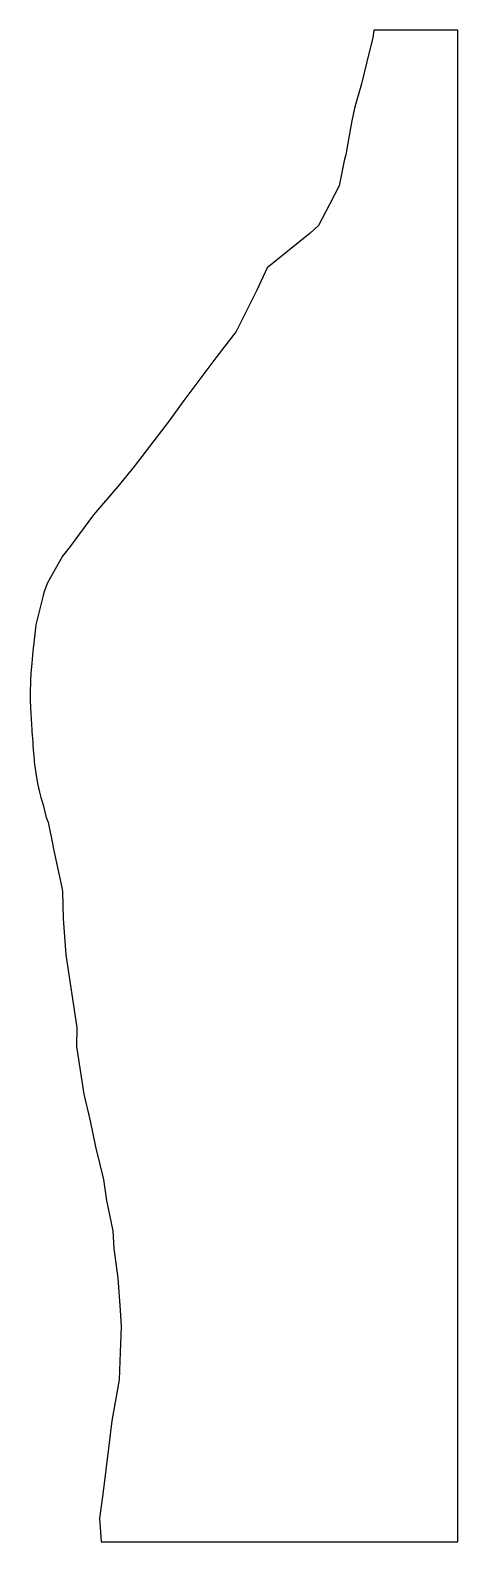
# Model space of a CAD drawing. Extents: x -114 to -20, y -101 to 230.
import ezdxf

# ---------------------------------------------------------------- set-up
doc = ezdxf.new("R2010")
doc.units = 0
doc.header["$MEASUREMENT"] = 0
doc.layers.add('VISIBLE', color=7, linetype='CONTINUOUS')

msp = doc.modelspace()

# ---------------------------------------------------------------- linework, layer by layer
at = {"layer": 'VISIBLE'}
for p, q in [((-38.44, 229.91), (-38.64, 228.26)), ((-20, 229.91), (-38.44, 229.91)), ((-20, -101.22), (-20, 229.91)), ((-38.64, 228.26), (-39.44, 225.11)), ((-39.44, 225.11), (-41.14, 218.19)), ((-41.14, 218.19), (-42.67, 212.83)), ((-42.67, 212.83), (-43.23, 210.03)), ((-43.23, 210.03), (-44.04, 205.58)), ((-44.04, 205.58), (-44.52, 202.6)), ((-44.52, 202.6), (-44.86, 201.7)), ((-44.86, 201.7), (-45.98, 195.81)), ((-45.98, 195.81), (-48.02, 191.91)), ((-48.02, 191.91), (-50.51, 187.16)), ((-50.51, 187.16), (-52.33, 185.43)), ((-52.33, 185.43), (-61.82, 177.89)), ((-61.82, 177.89), (-64.07, 172.98)), ((-64.07, 172.98), (-68.56, 163.91)), ((-68.56, 163.91), (-72.83, 158.44)), ((-72.83, 158.44), (-80.06, 148.82)), ((-80.06, 148.82), (-83.28, 144.38)), ((-83.28, 144.38), (-90.97, 134.35)), ((-90.97, 134.35), (-94.52, 129.93)), ((-94.52, 129.93), (-99.84, 123.77)), ((-99.84, 123.77), (-105, 116.85)), ((-105, 116.85), (-106.62, 114.7)), ((-106.62, 114.7), (-109.91, 108.86)), ((-110.9, 106.09), (-112.52, 99.63)), ((-110.75, 106.74), (-110.9, 106.09)), ((-109.91, 108.86), (-110.75, 106.74)), ((-112.52, 99.63), (-112.96, 95.68)), ((-113.18, 93.86), (-113.41, 91.28)), ((-112.96, 95.68), (-113.18, 93.86)), ((-113.41, 91.28), (-113.57, 88.96)), ((-113.7, 87.45), (-113.71, 84.57)), ((-113.57, 88.96), (-113.7, 87.45)), ((-113.71, 84.57), (-113.73, 84.1)), ((-113.73, 84.1), (-113.72, 82.97)), ((-113.72, 82.97), (-113.57, 80.18)), ((-113.57, 80.18), (-113.38, 76.68)), ((-113.38, 76.68), (-113.34, 76.26)), ((-113.34, 76.26), (-113.18, 73.96)), ((-113.18, 73.96), (-113.13, 73.28)), ((-113.13, 73.28), (-112.99, 71.5)), ((-112.99, 71.5), (-112.94, 70.92)), ((-112.94, 70.92), (-112.76, 68.92)), ((-112.76, 68.92), (-112.75, 68.75)), ((-112.75, 68.75), (-112.74, 68.66)), ((-112.74, 68.66), (-112.52, 67.12)), ((-112.52, 67.12), (-112.14, 65)), ((-112.14, 65), (-112.13, 64.95)), ((-112.13, 64.95), (-112.12, 64.91)), ((-112.12, 64.91), (-111.67, 63.03)), ((-111.67, 63.03), (-111.42, 61.82)), ((-111.42, 61.82), (-110.91, 60.25)), ((-110.91, 60.25), (-110.23, 57.48)), ((-110.23, 57.48), (-109.83, 56.43)), ((-109.83, 56.43), (-108.8, 51.41)), ((-108.8, 51.41), (-108.75, 51.26)), ((-108.75, 51.26), (-108.36, 49.21)), ((-108.36, 49.21), (-106.83, 42.08)), ((-106.83, 42.08), (-106.72, 41.7)), ((-106.72, 41.7), (-106.66, 41.2)), ((-106.66, 41.2), (-106.49, 35.32)), ((-106.49, 35.32), (-105.94, 27.33)), ((-105.94, 27.33), (-103.54, 11.47)), ((-103.54, 11.47), (-103.58, 7.29)), ((-103.58, 7.29), (-101.99, -3.18)), ((-101.99, -3.18), (-100.58, -9)), ((-100.58, -9), (-99.44, -14.68)), ((-99.44, -14.68), (-97.64, -21.88)), ((-97.64, -21.88), (-97.03, -26.48)), ((-97.03, -26.48), (-95.65, -33.09)), ((-95.65, -33.09), (-95.41, -36.99)), ((-95.41, -36.99), (-94.53, -43.44)), ((-94.53, -43.44), (-93.99, -50.48)), ((-93.99, -50.48), (-93.79, -54.06)), ((-93.79, -54.06), (-94.08, -61.66)), ((-94.08, -61.66), (-94.21, -65.71)), ((-94.21, -65.71), (-95.81, -74.75)), ((-95.81, -74.75), (-96.49, -80.11)), ((-96.49, -80.11), (-97.82, -90.81)), ((-97.82, -90.81), (-98.53, -96.03)), ((-98.53, -96.03), (-98.15, -101.22)), ((-98.15, -101.22), (-20, -101.22))]:
    msp.add_line(p, q, dxfattribs=at)

doc.saveas('drawing.dxf')
